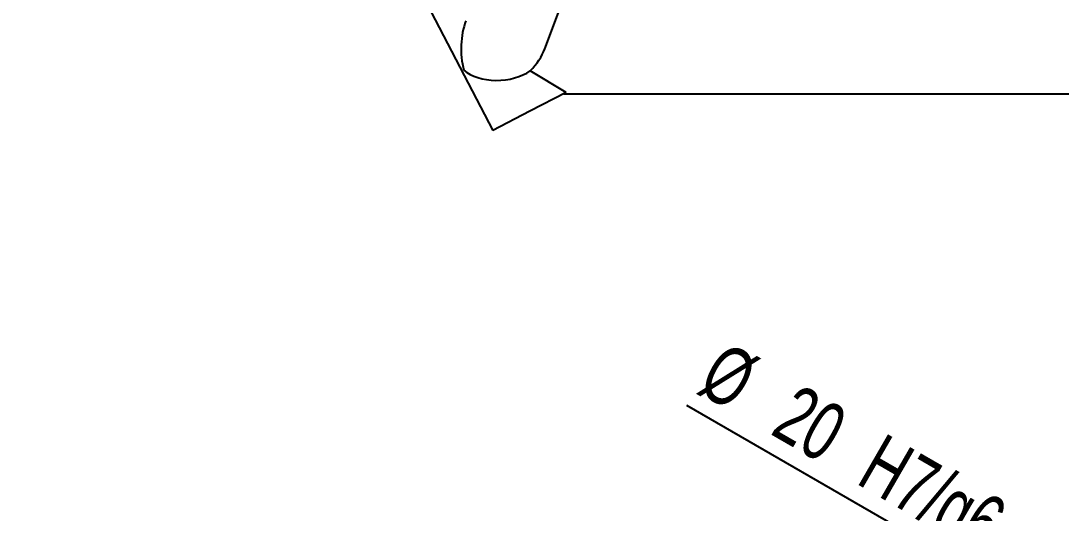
# Model space of a CAD drawing. Header units: millimetres. Extents: x -1160 to 841, y -1082 to 594.
# Drawn here: x 652.1 to 714.2, y 317.8 to 347.2 of the extents above; entities that cross this region are included whole.
import ezdxf

# ---------------------------------------------------------------- set-up
doc = ezdxf.new("R2010")
doc.units = ezdxf.units.MM
doc.layers.add('FORMAT', color=7, linetype='Continuous')
doc.styles.add('SLDTEXTSTYLE1', font='TXT', dxfattribs={"width": 0.7})
doc.dimstyles.new('SLDDIMSTYLE21', dxfattribs={"dimtxt": 3.5, "dimasz": 3.302, "dimexe": 0, "dimexo": 0.0625, "dimgap": 0.875, "dimtad": 1, "dimdec": 0, "dimlfac": 2, "dimrnd": 1e-09, "dimzin": 12, "dimdsep": 46, "dimtxsty": 'SLDTEXTSTYLE1', "dimsah": 1, "dimcen": 0.09, "dimadec": 0, "dimazin": 3, "dimtfac": 1, "dimtmove": 0, "dimatfit": 0, "dimfxl": 0, "dimfrac": 2, "dimtolj": 1, "dimarcsym": 0})

# ---------------------------------------------------------------- blocks, each defined once
blk = doc.blocks.new('_D_55')
at = {"layer": 'FORMAT'}
for p, q in [((714.721, 311.08), (691.876, 324.269)), ((700.159, 285.859), (715.221, 311.946)), ((714.721, 311.08), (723.381, 306.08)), ((708.82, 280.859), (723.881, 306.946)), ((723.381, 306.08), (728.88, 302.905))]:
    blk.add_line(p, q, dxfattribs=at)
for points in [[(714.721, 311.08), (712.115, 313.171), (711.607, 312.291)], [(723.381, 306.08), (725.987, 303.989), (726.495, 304.869)]]:
    blk.add_solid(points, dxfattribs=at)
at = {"layer": 'FORMAT', "char_height": 3.5, "attachment_point": 1, "rotation": 330, "style": 'SLDTEXTSTYLE1'}
for s, insert in [('%%c', (694.132, 328.176)), ('20', (698.527, 325.639)), ('H7/g6', (703.64, 322.687))]:
    blk.add_mtext(s, dxfattribs=dict(at, insert=insert))

msp = doc.modelspace()

# ---------------------------------------------------------------- linework, layer by layer
at = {"color": 7, "linetype": 'Continuous', "lineweight": 25}
for p, q in [((652.124855, 394.794471), (680.291521, 340.68681)), ((683.395739, 345.567672), (687.859449, 357.569135)), ((684.662053, 342.961965), (682.527177, 344.25744)), ((684.662053, 342.961965), (682.509048, 341.841182)), ((684.52232, 342.889225), (776.673155, 342.889225)), ((682.509048, 341.841182), (680.291521, 340.68681))]:
    msp.add_line(p, q, dxfattribs=at)
for major_axis, start_param, end_param in [((-0.215768, 3.478799), 0.969178604, 1.850667923), ((2.632778, 1.82977), 4.992260576, 5.533506896), ((2.624067, 0.162754), 3.743210376, 5.462067392)]:
    msp.add_ellipse((680.662053, 345.389225), major_axis=major_axis, ratio=0.647038534, start_param=start_param, end_param=end_param, dxfattribs=at)

# ---------------------------------------------------------------- dimensions: what is measured, and where the dimension line sits
at = {"layer": 'FORMAT'}
dim = msp.add_linear_dim(base=(723.380962, 306.079707), p1=(700.159423, 285.858822), p2=(708.819677, 280.858822), angle=330, text='%%c<>H7/g6', dimstyle='SLDDIMSTYLE21', dxfattribs=at)
dim.commit()
dim.dimension.update_dxf_attribs({"geometry": '_D_55', "text_midpoint": (701.617644, 318.644765), "dimtype": 160})

doc.saveas('drawing.dxf')
